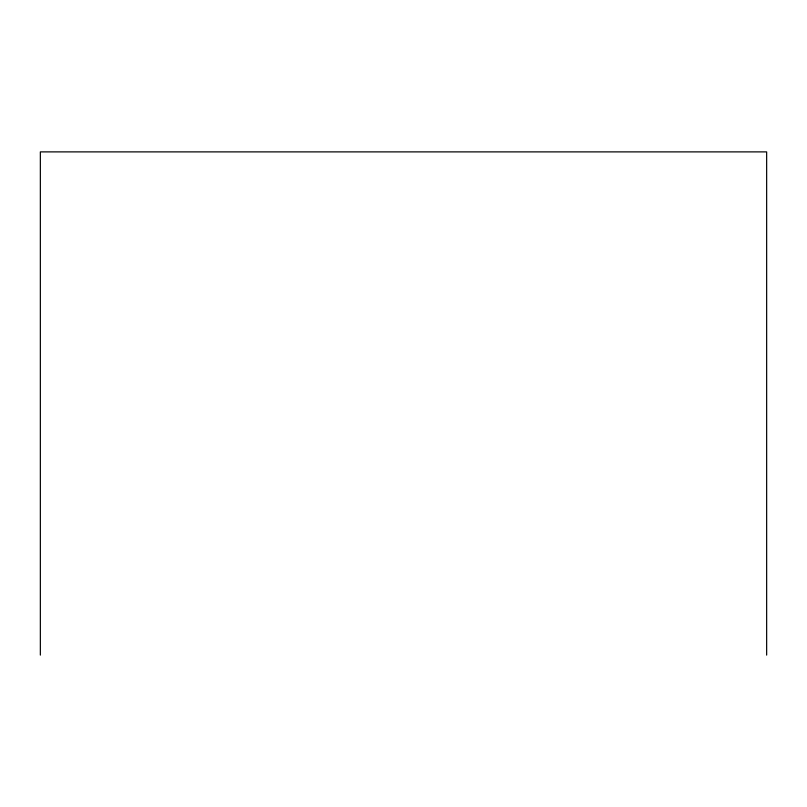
<?xml version="1.0" encoding="UTF-8"?>
<svg xmlns="http://www.w3.org/2000/svg" width="807" height="807" viewBox="0 0 807 807"><rect width="100%" height="100%" fill="white"/><g stroke="black" fill="none" stroke-linecap="round" stroke-linejoin="round"><path stroke-width="1.21" d="M766.65 655.113L766.65 151.887L40.35 151.887L40.35 655.113"/></g></svg>
